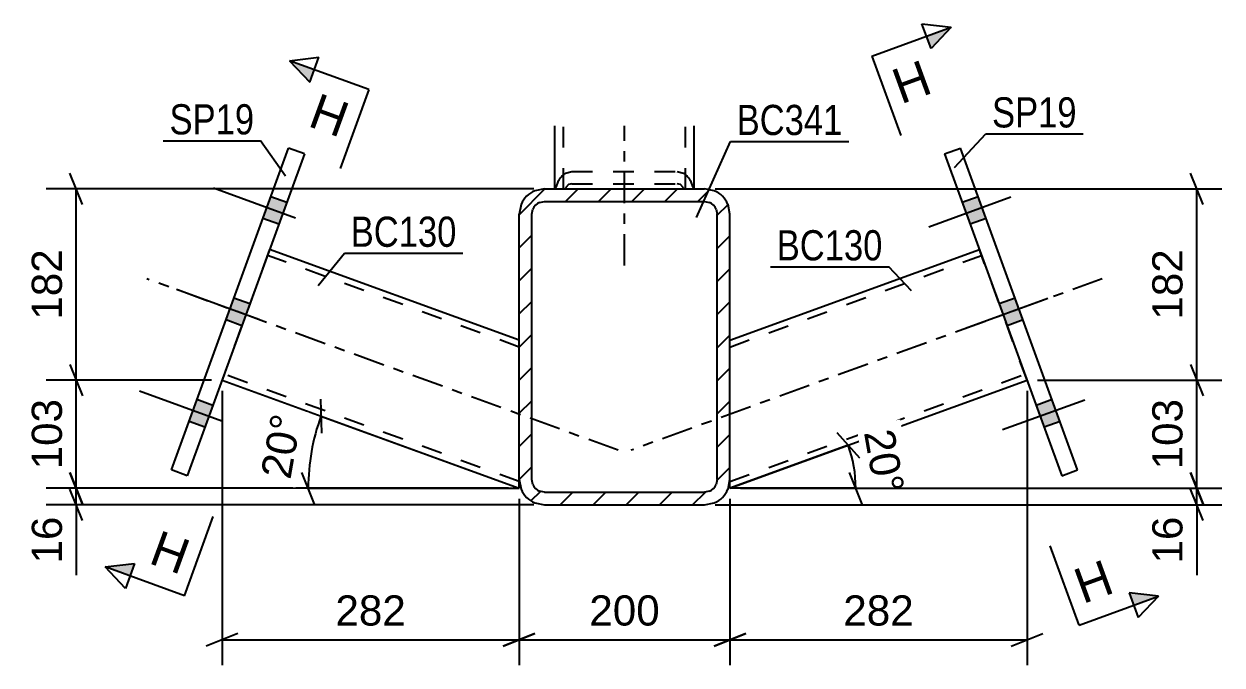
# Model space of a CAD drawing. Header units: millimetres. Extents: x 0 to 1189, y 0 to 841.
# Drawn here: x 438.7 to 552.3, y 194.7 to 255.6 of the extents above; entities that cross this region are included whole.
import ezdxf

# ---------------------------------------------------------------- set-up
doc = ezdxf.new("R2010")
doc.units = ezdxf.units.MM
doc.linetypes.add('DXK_LINE_DOT2', pattern=[3.9198, 1.9599, -1.9599])
doc.linetypes.add('DXK_LINE_DOT3', pattern=[5.9187, 2.979, -0.9799, 0.9799, -0.9799])
doc.styles.add('Arial', font='ARIAL.TTF', dxfattribs={"height": 0.2})
doc.styles.add('Arial Narrow', font='ARIALN.TTF', dxfattribs={"height": 0.2})

# ---------------------------------------------------------------- blocks, each defined once
blk = doc.blocks.new('Part-717048542-22860 - 22794')
at = {"color": 2, "linetype": 'Continuous'}
for p, q in [((526.01, 243.23), (527.52, 243.78)), ((538.63, 213.24), (527.52, 243.78)), ((526.01, 243.23), (537.13, 212.69)), ((537.13, 212.69), (538.63, 213.24))]:
    blk.add_line(p, q, dxfattribs=at)
blk = doc.blocks.new('Bolt-717048542-22899 - 22794')
at = {"linetype": 'Continuous'}
for points in [[(462.83, 236.56), (463.59, 238.62), (462.08, 239.17), (461.33, 237.1)], [(462.83, 236.56), (463.59, 238.62), (462.08, 239.17), (461.33, 237.1)], [(462.83, 236.56), (463.59, 238.62), (462.08, 239.17), (461.33, 237.1)], [(459.33, 226.92), (460.08, 228.99), (458.58, 229.54), (457.83, 227.47)], [(459.33, 226.92), (460.08, 228.99), (458.58, 229.54), (457.83, 227.47)], [(455.82, 217.29), (456.58, 219.36), (455.07, 219.91), (454.32, 217.84)], [(455.82, 217.29), (456.58, 219.36), (455.07, 219.91), (454.32, 217.84)], [(455.82, 217.29), (456.58, 219.36), (455.07, 219.91), (454.32, 217.84)]]:
    blk.add_hatch(color=1, dxfattribs=at).paths.add_polyline_path(points)
at = {"color": 1, "linetype": 'Continuous'}
for p, q in [((464.43, 237.15), (456.63, 239.98)), ((464.43, 237.15), (456.63, 239.98)), ((464.43, 237.15), (456.63, 239.98)), ((463.59, 238.62), (462.08, 239.17)), ((463.59, 238.62), (462.08, 239.17)), ((463.59, 238.62), (462.08, 239.17)), ((462.83, 236.56), (461.33, 237.1)), ((462.83, 236.56), (461.33, 237.1)), ((462.83, 236.56), (461.33, 237.1)), ((460.93, 227.51), (453.13, 230.35)), ((460.93, 227.51), (453.13, 230.35)), ((460.08, 228.99), (458.58, 229.54)), ((460.08, 228.99), (458.58, 229.54)), ((459.33, 226.92), (457.83, 227.47)), ((459.33, 226.92), (457.83, 227.47)), ((457.42, 217.88), (449.62, 220.72)), ((457.42, 217.88), (449.62, 220.72)), ((457.42, 217.88), (449.62, 220.72)), ((456.58, 219.36), (455.07, 219.91)), ((456.58, 219.36), (455.07, 219.91)), ((456.58, 219.36), (455.07, 219.91)), ((455.82, 217.29), (454.32, 217.84)), ((455.82, 217.29), (454.32, 217.84)), ((455.82, 217.29), (454.32, 217.84))]:
    blk.add_line(p, q, dxfattribs=at)
blk = doc.blocks.new('Part-717048542-22875 - 22794')
at = {"linetype": 'Continuous'}
h = blk.add_hatch(dxfattribs=at)
h.set_pattern_fill('', scale=0.7, style=0, pattern_type=0)
h.set_pattern_definition([(45, (485.6384, 212.3226), (-1.57154, 1.57154), [])])
h.paths.add_polyline_path([(485.64, 237.52), (485.64, 212.32), (485.82, 211.4), (486.34, 210.63), (487.12, 210.11), (488.04, 209.92), (503.24, 209.92), (504.16, 210.11), (504.94, 210.63), (505.46, 211.4), (505.64, 212.32), (505.64, 237.52), (505.46, 238.44), (504.94, 239.22), (504.16, 239.74), (503.24, 239.92), (488.04, 239.92), (487.12, 239.74), (486.34, 239.22), (485.82, 238.44)])
h.paths.add_polyline_path([(487.19, 238.37), (487.58, 238.63), (488.04, 238.72), (503.24, 238.72), (503.7, 238.63), (504.09, 238.37), (504.35, 237.98), (504.44, 237.52), (504.44, 212.32), (504.35, 211.86), (504.09, 211.47), (503.7, 211.21), (503.24, 211.12), (488.04, 211.12), (487.58, 211.21), (487.19, 211.47), (486.93, 211.86), (486.84, 212.32), (486.84, 237.52), (486.93, 237.98)])
at = {"color": 2, "linetype": 'Continuous'}
for p, q in [((488.04, 239.92), (487.12, 239.74)), ((488.04, 239.92), (503.24, 239.92)), ((504.16, 239.74), (503.24, 239.92)), ((485.82, 238.44), (485.64, 237.52)), ((486.84, 237.52), (486.93, 237.98)), ((487.58, 238.63), (488.04, 238.72)), ((488.04, 238.72), (503.24, 238.72)), ((503.24, 238.72), (503.7, 238.63)), ((504.35, 237.98), (504.44, 237.52)), ((505.64, 237.52), (505.46, 238.44)), ((485.64, 212.32), (485.64, 237.52)), ((486.84, 212.32), (486.84, 237.52)), ((504.44, 212.32), (504.44, 237.52)), ((505.64, 212.32), (505.64, 237.52)), ((485.64, 212.32), (485.82, 211.4)), ((486.93, 211.86), (486.84, 212.32)), ((504.44, 212.32), (504.35, 211.86)), ((505.46, 211.4), (505.64, 212.32)), ((488.04, 211.12), (487.58, 211.21)), ((488.04, 211.12), (503.24, 211.12)), ((503.7, 211.21), (503.24, 211.12)), ((487.12, 210.11), (488.04, 209.92)), ((488.04, 209.92), (503.24, 209.92)), ((503.24, 209.92), (504.16, 210.11))]:
    blk.add_line(p, q, dxfattribs=at)
for centre, radius, start, end in [((488.04, 237.52), 2.4, 112.5, 157.5), ((503.24, 237.52), 2.4, 22.5, 67.5), ((488.04, 237.52), 1.2, 112.5, 157.5), ((503.24, 237.52), 1.2, 22.5, 67.5), ((488.04, 212.32), 1.2, 202.5, 247.5), ((503.24, 212.32), 1.2, 292.5, 337.5), ((488.04, 212.32), 2.4, 202.5, 247.5), ((503.24, 212.32), 2.4, 292.5, 337.5)]:
    blk.add_arc(centre, radius, start, end, dxfattribs=at)
blk = doc.blocks.new('Part-717048542-22795 - 22794')
at = {"color": 2, "linetype": 'Continuous'}
for p, q in [((489.04, 239.92), (489.04, 245.9)), ((502.24, 239.92), (502.24, 245.9))]:
    blk.add_line(p, q, dxfattribs=at)
at = {"color": 7, "linetype": 'DXK_LINE_DOT2'}
for p, q in [((489.84, 239.92), (489.84, 245.9)), ((501.44, 239.92), (501.44, 245.9)), ((490.03, 241.4), (490.64, 241.57)), ((490.64, 241.57), (500.64, 241.57)), ((500.64, 241.57), (501.25, 241.4)), ((489.04, 239.92), (502.24, 239.92)), ((489.13, 239.92), (489.16, 240.13)), ((490.07, 240.06), (490.01, 239.92)), ((490.33, 240.32), (490.07, 240.06)), ((490.64, 240.41), (490.33, 240.32)), ((490.64, 240.41), (500.64, 240.41)), ((500.94, 240.32), (500.64, 240.41)), ((501.2, 240.06), (500.94, 240.32)), ((501.27, 239.92), (501.2, 240.06)), ((502.12, 240.13), (502.15, 239.92))]:
    blk.add_line(p, q, dxfattribs=at)
at = {"color": 7, "linetype": 'DXK_LINE_DOT3'}
blk.add_line((495.64, 232.64), (495.64, 245.9), dxfattribs=at)
at = {"color": 7, "linetype": 'DXK_LINE_DOT2'}
for centre, start, end in [((491.23, 239.64), 124.4662, 166.7049), ((500.05, 239.64), 13.2951, 55.5338)]:
    blk.add_arc(centre, 2.13, start, end, dxfattribs=at)
blk = doc.blocks.new('Part-717048542-22859 - 22794')
at = {"color": 2, "linetype": 'Continuous'}
for p, q in [((505.64, 225.54), (529.32, 234.16)), ((505.64, 211.5), (533.83, 221.76)), ((505.64, 211.87), (505.64, 212.32)), ((505.64, 211.59), (505.64, 211.87)), ((505.64, 211.5), (505.64, 211.59))]:
    blk.add_line(p, q, dxfattribs=at)
at = {"color": 7, "linetype": 'DXK_LINE_DOT2'}
for p, q in [((505.64, 224.9), (529.52, 233.6)), ((533.83, 221.76), (529.32, 234.16)), ((505.64, 225.45), (505.64, 225.54)), ((505.64, 211.87), (505.64, 225.54)), ((505.64, 212.13), (533.62, 222.32))]:
    blk.add_line(p, q, dxfattribs=at)
at = {"color": 7, "linetype": 'DXK_LINE_DOT3'}
blk.add_line((540.97, 231.38), (496.24, 215.1), dxfattribs=at)
blk = doc.blocks.new('Part-717048542-22808 - 22794')
at = {"color": 7, "linetype": 'DXK_LINE_DOT2'}
for p, q in [((461.96, 234.16), (457.45, 221.76)), ((485.64, 224.9), (461.76, 233.6)), ((485.64, 225.45), (485.64, 225.54)), ((485.64, 212.28), (485.64, 225.54)), ((485.64, 212.13), (457.65, 222.32))]:
    blk.add_line(p, q, dxfattribs=at)
at = {"color": 2, "linetype": 'Continuous'}
for p, q in [((485.64, 225.54), (461.96, 234.16)), ((457.45, 221.76), (485.64, 211.5)), ((485.64, 212.28), (485.64, 212.32)), ((485.64, 211.5), (485.64, 212.28))]:
    blk.add_line(p, q, dxfattribs=at)
at = {"color": 7, "linetype": 'DXK_LINE_DOT3'}
blk.add_line((495.04, 215.1), (450.31, 231.38), dxfattribs=at)
blk = doc.blocks.new('Part-717048542-22861 - 22794')
at = {"color": 2, "linetype": 'Continuous'}
for p, q in [((452.64, 213.24), (463.76, 243.78)), ((465.26, 243.23), (463.76, 243.78)), ((465.26, 243.23), (454.15, 212.69)), ((454.15, 212.69), (452.64, 213.24))]:
    blk.add_line(p, q, dxfattribs=at)
blk = doc.blocks.new('Bolt-717048542-22898 - 22794')
at = {"linetype": 'Continuous'}
for points in [[(529.95, 237.1), (529.19, 239.17), (527.69, 238.62), (528.44, 236.56)], [(529.95, 237.1), (529.19, 239.17), (527.69, 238.62), (528.44, 236.56)], [(529.95, 237.1), (529.19, 239.17), (527.69, 238.62), (528.44, 236.56)], [(533.45, 227.47), (532.7, 229.54), (531.2, 228.99), (531.95, 226.92)], [(533.45, 227.47), (532.7, 229.54), (531.2, 228.99), (531.95, 226.92)], [(536.96, 217.84), (536.21, 219.91), (534.7, 219.36), (535.45, 217.29)], [(536.96, 217.84), (536.21, 219.91), (534.7, 219.36), (535.45, 217.29)], [(536.96, 217.84), (536.21, 219.91), (534.7, 219.36), (535.45, 217.29)]]:
    blk.add_hatch(color=1, dxfattribs=at).paths.add_polyline_path(points)
at = {"color": 1, "linetype": 'Continuous'}
for p, q in [((532.3, 239.13), (524.5, 236.29)), ((532.3, 239.13), (524.5, 236.29)), ((532.3, 239.13), (524.5, 236.29)), ((529.19, 239.17), (527.69, 238.62)), ((529.19, 239.17), (527.69, 238.62)), ((529.19, 239.17), (527.69, 238.62)), ((529.95, 237.1), (528.44, 236.56)), ((529.95, 237.1), (528.44, 236.56)), ((529.95, 237.1), (528.44, 236.56)), ((535.8, 229.5), (528, 226.66)), ((535.8, 229.5), (528, 226.66)), ((532.7, 229.54), (531.2, 228.99)), ((532.7, 229.54), (531.2, 228.99)), ((533.45, 227.47), (531.95, 226.92)), ((533.45, 227.47), (531.95, 226.92)), ((539.31, 219.87), (531.51, 217.03)), ((539.31, 219.87), (531.51, 217.03)), ((539.31, 219.87), (531.51, 217.03)), ((536.21, 219.91), (534.7, 219.36)), ((536.21, 219.91), (534.7, 219.36)), ((536.21, 219.91), (534.7, 219.36)), ((536.96, 217.84), (535.45, 217.29)), ((536.96, 217.84), (535.45, 217.29)), ((536.96, 217.84), (535.45, 217.29))]:
    blk.add_line(p, q, dxfattribs=at)
blk = doc.blocks.new('StraightDimension-717048542-23197 - 22794')
at = {"color": 7, "linetype": 'Continuous'}
for p, q in [((549.33, 223.26), (550.53, 220.26)), ((534.83, 221.76), (552.33, 221.76)), ((549.93, 211.5), (549.93, 221.76)), ((550.53, 210), (549.33, 213)), ((506.64, 211.5), (552.33, 211.5))]:
    blk.add_line(p, q, dxfattribs=at)
at = {"color": 0}
blk.add_wipeout([(549.18, 220.56), (544.98, 220.56), (544.98, 212.69), (549.18, 212.69)], dxfattribs=at)
at = {"color": 3, "style": 'Arial'}
blk.add_text('103', height=2.865, rotation=90.0002, dxfattribs=at).set_placement((548.58, 213.29))
blk = doc.blocks.new('StraightDimension-717048542-23126 - 22794')
at = {"color": 7, "linetype": 'Continuous'}
for p, q in [((533.83, 220.76), (533.83, 194.71)), ((505.64, 210.5), (505.64, 194.71)), ((507.14, 197.71), (504.14, 196.51)), ((505.64, 197.11), (533.83, 197.11)), ((532.33, 196.51), (535.33, 197.71))]:
    blk.add_line(p, q, dxfattribs=at)
at = {"color": 0}
blk.add_wipeout([(523.67, 197.86), (523.67, 202.06), (515.8, 202.06), (515.8, 197.86)], dxfattribs=at)
at = {"color": 3, "style": 'Arial'}
blk.add_text('282', height=2.865, dxfattribs=at).set_placement((516.4, 198.46))
blk = doc.blocks.new('AngleDimension-717048542-23268 - 22794')
at = {"color": 7, "linetype": 'Continuous'}
for p, q in [((515.78, 216.78), (517.94, 214.38)), ((516.86, 215.58), (505.64, 211.5)), ((506.58, 211.84), (516.86, 215.58)), ((518.18, 210), (516.98, 213)), ((517.58, 211.5), (505.64, 211.5))]:
    blk.add_line(p, q, dxfattribs=at)
blk.add_arc((505.64, 211.5), 11.94, 0, 19.9999, dxfattribs=at)
at = {"color": 0}
blk.add_wipeout([(518.91, 210.16), (523.05, 210.89), (521.79, 218.02), (517.66, 217.29)], dxfattribs=at)
at = {"color": 3, "style": 'Arial'}
blk.add_text('20°', height=2.865, rotation=-80.0021, dxfattribs=at).set_placement((518.35, 216.81))
blk = doc.blocks.new('StraightDimension-717048542-23053 - 22794')
at = {"color": 7, "linetype": 'Continuous'}
for p, q in [((444.21, 238.42), (443.01, 241.42)), ((487.04, 239.92), (440.76, 239.92)), ((443.61, 221.76), (443.61, 239.92)), ((443.01, 223.26), (444.21, 220.26)), ((456.45, 221.76), (440.76, 221.76))]:
    blk.add_line(p, q, dxfattribs=at)
at = {"color": 0}
blk.add_wipeout([(442.86, 234.77), (438.66, 234.77), (438.66, 226.9), (442.86, 226.9)], dxfattribs=at)
at = {"color": 3, "style": 'Arial'}
blk.add_text('182', height=2.865, rotation=90.0002, dxfattribs=at).set_placement((442.26, 227.5))
blk = doc.blocks.new('StraightDimension-717048542-23054 - 22794')
at = {"color": 7, "linetype": 'Continuous'}
for p, q in [((443.01, 223.26), (444.21, 220.26)), ((456.45, 221.76), (440.76, 221.76)), ((443.61, 211.5), (443.61, 221.76)), ((444.21, 210), (443.01, 213)), ((484.64, 211.5), (440.76, 211.5))]:
    blk.add_line(p, q, dxfattribs=at)
at = {"color": 0}
blk.add_wipeout([(442.86, 220.56), (438.66, 220.56), (438.66, 212.69), (442.86, 212.69)], dxfattribs=at)
at = {"color": 3, "style": 'Arial'}
blk.add_text('103', height=2.865, rotation=90.0002, dxfattribs=at).set_placement((442.26, 213.29))
blk = doc.blocks.new('StraightDimension-717048542-23055 - 22794')
at = {"color": 7, "linetype": 'Continuous'}
for p, q in [((443.01, 213), (444.21, 210)), ((484.64, 211.5), (440.76, 211.5)), ((443.61, 209.92), (443.61, 211.5)), ((444.21, 208.42), (443.01, 211.42)), ((487.04, 209.92), (440.76, 209.92)), ((443.61, 209.92), (443.61, 203.23)), ((443.61, 209.92), (443.61, 203.23))]:
    blk.add_line(p, q, dxfattribs=at)
at = {"color": 0}
blk.add_wipeout([(442.86, 209.4), (438.66, 209.4), (438.66, 203.75), (442.86, 203.75)], dxfattribs=at)
at = {"color": 3, "style": 'Arial'}
blk.add_text('16', height=2.865, rotation=90.0002, dxfattribs=at).set_placement((442.26, 204.35))
blk = doc.blocks.new('StraightDimension-717048542-23127 - 22794')
at = {"color": 7, "linetype": 'Continuous'}
for p, q in [((485.64, 210.5), (485.64, 194.71)), ((505.64, 210.5), (505.64, 194.71)), ((487.14, 197.71), (484.14, 196.51)), ((485.64, 197.11), (505.64, 197.11)), ((504.14, 196.51), (507.14, 197.71))]:
    blk.add_line(p, q, dxfattribs=at)
at = {"color": 0}
blk.add_wipeout([(499.57, 197.86), (499.57, 202.06), (491.7, 202.06), (491.7, 197.86)], dxfattribs=at)
at = {"color": 3, "style": 'Arial'}
blk.add_text('200', height=2.865, dxfattribs=at).set_placement((492.3, 198.46))
blk = doc.blocks.new('StraightDimension-717048542-23128 - 22794')
at = {"color": 7, "linetype": 'Continuous'}
for p, q in [((457.45, 220.76), (457.45, 194.71)), ((485.64, 210.5), (485.64, 194.71)), ((458.95, 197.71), (455.95, 196.51)), ((457.45, 197.11), (485.64, 197.11)), ((484.14, 196.51), (487.14, 197.71))]:
    blk.add_line(p, q, dxfattribs=at)
at = {"color": 0}
blk.add_wipeout([(475.48, 197.86), (475.48, 202.06), (467.61, 202.06), (467.61, 197.86)], dxfattribs=at)
at = {"color": 3, "style": 'Arial'}
blk.add_text('282', height=2.865, dxfattribs=at).set_placement((468.21, 198.46))
blk = doc.blocks.new('AngleDimension-717048542-23260 - 22794')
at = {"color": 7, "linetype": 'Continuous'}
for p, q in [((466.78, 219.96), (466.88, 216.73)), ((466.83, 218.34), (485.64, 211.5)), ((466.22, 210), (465.02, 213)), ((484.64, 211.5), (465.62, 211.5)), ((465.62, 211.5), (485.64, 211.5))]:
    blk.add_line(p, q, dxfattribs=at)
blk.add_arc((485.64, 211.5), 20.01, 160.0001, 180, dxfattribs=at)
at = {"color": 0}
blk.add_wipeout([(465.67, 218.7), (461.53, 219.42), (460.28, 212.29), (464.41, 211.56)], dxfattribs=at)
at = {"color": 3, "style": 'Arial'}
blk.add_text('20°', height=2.865, rotation=80.0021, dxfattribs=at).set_placement((463.93, 212.25))
blk = doc.blocks.new('StraightDimension-717048542-23196 - 22794')
at = {"color": 7, "linetype": 'Continuous'}
for p, q in [((550.53, 238.42), (549.33, 241.42)), ((504.24, 239.92), (552.33, 239.92)), ((549.93, 221.76), (549.93, 239.92)), ((549.33, 223.26), (550.53, 220.26)), ((534.83, 221.76), (552.33, 221.76))]:
    blk.add_line(p, q, dxfattribs=at)
at = {"color": 0}
blk.add_wipeout([(549.18, 234.77), (544.98, 234.77), (544.98, 226.9), (549.18, 226.9)], dxfattribs=at)
at = {"color": 3, "style": 'Arial'}
blk.add_text('182', height=2.865, rotation=90.0002, dxfattribs=at).set_placement((548.58, 227.5))
blk = doc.blocks.new('StraightDimension-717048542-23198 - 22794')
at = {"color": 7, "linetype": 'Continuous'}
for p, q in [((549.33, 213), (550.53, 210)), ((506.64, 211.5), (552.33, 211.5)), ((549.93, 209.92), (549.93, 211.5)), ((550.53, 208.42), (549.33, 211.42)), ((504.24, 209.92), (552.33, 209.92)), ((549.93, 209.92), (549.93, 203.23)), ((549.93, 209.92), (549.93, 203.23))]:
    blk.add_line(p, q, dxfattribs=at)
at = {"color": 0}
blk.add_wipeout([(549.18, 209.4), (544.98, 209.4), (544.98, 203.75), (549.18, 203.75)], dxfattribs=at)
at = {"color": 3, "style": 'Arial'}
blk.add_text('16', height=2.865, rotation=90.0002, dxfattribs=at).set_placement((548.58, 204.35))
blk = doc.blocks.new('Mark-717048542-23282 - 22794')
at = {"color": 30, "linetype": 'Continuous'}
for p in [(509.48, 232.53), (522.87, 230.23)]:
    blk.add_line(p, (520.73, 232.53), dxfattribs=at)
at = {"color": 0}
blk.add_wipeout([(520.13, 233.13), (520.13, 236.13), (510.08, 236.13), (510.08, 233.13)], dxfattribs=at)
blk.add_wipeout([(520.13, 233.13), (520.13, 236.13), (510.08, 236.13), (510.08, 233.13)], dxfattribs=at)
at = {"color": 3, "style": 'Arial Narrow'}
blk.add_text('BC130', height=2.863, dxfattribs=at).set_placement((510.08, 233.13))
blk = doc.blocks.new('Mark-717048542-23113 - 22794')
at = {"color": 30, "linetype": 'Continuous'}
for p, q in [((466.56, 230.76), (469.06, 233.82)), ((469.06, 233.82), (480.31, 233.82))]:
    blk.add_line(p, q, dxfattribs=at)
at = {"color": 0}
blk.add_wipeout([(479.71, 234.42), (479.71, 237.42), (469.66, 237.42), (469.66, 234.42)], dxfattribs=at)
blk.add_wipeout([(479.71, 234.42), (479.71, 237.42), (469.66, 237.42), (469.66, 234.42)], dxfattribs=at)
at = {"color": 3, "style": 'Arial Narrow'}
blk.add_text('BC130', height=2.863, dxfattribs=at).set_placement((469.66, 234.42))
blk = doc.blocks.new('Mark-717048542-23116 - 22794')
at = {"color": 30, "linetype": 'Continuous'}
for p in [(451.87, 244.49), (463.47, 241.11)]:
    blk.add_line(p, (461.11, 244.49), dxfattribs=at)
at = {"color": 0}
blk.add_wipeout([(460.51, 245.09), (460.51, 248.09), (452.47, 248.09), (452.47, 245.09)], dxfattribs=at)
blk.add_wipeout([(460.51, 245.09), (460.51, 248.09), (452.47, 248.09), (452.47, 245.09)], dxfattribs=at)
at = {"color": 3, "style": 'Arial Narrow'}
blk.add_text('SP19', height=2.863, dxfattribs=at).set_placement((452.47, 245.09))
blk = doc.blocks.new('Mark-717048542-23285 - 22794')
at = {"color": 30, "linetype": 'Continuous'}
for p, q in [((526.96, 241.94), (529.91, 245.15)), ((529.91, 245.15), (539.15, 245.15))]:
    blk.add_line(p, q, dxfattribs=at)
at = {"color": 0}
blk.add_wipeout([(538.55, 245.75), (538.55, 248.75), (530.51, 248.75), (530.51, 245.75)], dxfattribs=at)
blk.add_wipeout([(538.55, 245.75), (538.55, 248.75), (530.51, 248.75), (530.51, 245.75)], dxfattribs=at)
at = {"color": 3, "style": 'Arial Narrow'}
blk.add_text('SP19', height=2.863, dxfattribs=at).set_placement((530.51, 245.75))
blk = doc.blocks.new('Mark-717048542-23288 - 22794')
at = {"color": 30, "linetype": 'Continuous'}
for p, q in [((502.47, 237.19), (505.68, 244.43)), ((505.68, 244.43), (516.93, 244.43))]:
    blk.add_line(p, q, dxfattribs=at)
at = {"color": 0}
blk.add_wipeout([(516.33, 245.03), (516.33, 248.03), (506.28, 248.03), (506.28, 245.03)], dxfattribs=at)
blk.add_wipeout([(516.33, 245.03), (516.33, 248.03), (506.28, 248.03), (506.28, 245.03)], dxfattribs=at)
at = {"color": 3, "style": 'Arial Narrow'}
blk.add_text('BC341', height=2.863, dxfattribs=at).set_placement((506.28, 245.03))
blk = doc.blocks.new('SectionMark-717048542-23300 - 22794')
at = {"linetype": 'Continuous'}
for points in [[(466.21, 251.24), (465.79, 250.06), (463.86, 252.09)], [(449.14, 204.34), (448.72, 203.16), (446.37, 204.02)]]:
    blk.add_hatch(color=6, dxfattribs=at).paths.add_polyline_path(points)
at = {"color": 6, "linetype": 'Continuous'}
for p, q in [((463.86, 252.09), (466.64, 252.41)), ((465.79, 250.06), (466.64, 252.41)), ((463.86, 252.09), (465.79, 250.06)), ((446.37, 204.02), (449.14, 204.34)), ((448.29, 201.99), (446.37, 204.02)), ((449.14, 204.34), (448.29, 201.99))]:
    blk.add_line(p, q, dxfattribs=at)
at = {"color": 0, "linetype": 'Continuous'}
for points in [[(468.65, 244.77), (469.84, 248.06), (466.68, 249.21), (465.48, 245.92)], [(453.54, 203.27), (454.74, 206.56), (451.57, 207.71), (450.38, 204.42)]]:
    blk.add_wipeout(points, dxfattribs=at)
at = {"color": 6, "linetype": 'Continuous'}
for p, q in [((471.38, 249.36), (463.86, 252.09)), ((471.38, 249.36), (468.65, 241.84)), ((453.88, 201.28), (456.62, 208.8)), ((453.88, 201.28), (446.37, 204.02))]:
    blk.add_line(p, q, dxfattribs=at)
at = {"color": 3, "linetype": 'Continuous', "style": 'Arial'}
for p in [(465.48, 245.92), (450.38, 204.42)]:
    blk.add_text('H', height=3.34, rotation=-20.002, dxfattribs=at).set_placement(p)
blk = doc.blocks.new('SectionMark-717048542-23305 - 22794')
at = {"linetype": 'Continuous'}
for points in [[(524.72, 253.23), (524.29, 254.4), (526.64, 255.26)], [(543.95, 200.39), (543.52, 201.56), (546.3, 201.24)]]:
    blk.add_hatch(color=6, dxfattribs=at).paths.add_polyline_path(points)
at = {"color": 6, "linetype": 'Continuous'}
for p, q in [((524.72, 253.23), (523.86, 255.58)), ((523.86, 255.58), (526.64, 255.26)), ((526.64, 255.26), (524.72, 253.23)), ((546.3, 201.24), (543.52, 201.56)), ((543.52, 201.56), (544.38, 199.21)), ((546.3, 201.24), (544.38, 199.21))]:
    blk.add_line(p, q, dxfattribs=at)
at = {"color": 0, "linetype": 'Continuous'}
for points in [[(525.02, 249.08), (523.83, 252.37), (520.66, 251.22), (521.86, 247.93)], [(542.29, 201.65), (541.09, 204.93), (537.92, 203.78), (539.12, 200.49)]]:
    blk.add_wipeout(points, dxfattribs=at)
at = {"color": 6, "linetype": 'Continuous'}
for p, q in [((519.12, 252.52), (526.64, 255.26)), ((519.12, 252.52), (521.86, 245)), ((538.78, 198.51), (536.04, 206.02)), ((538.78, 198.51), (546.3, 201.24))]:
    blk.add_line(p, q, dxfattribs=at)
at = {"color": 3, "linetype": 'Continuous', "style": 'Arial'}
for p in [(521.86, 247.93), (539.12, 200.49)]:
    blk.add_text('H', height=3.34, rotation=20.002, dxfattribs=at).set_placement(p)

msp = doc.modelspace()

# ---------------------------------------------------------------- block references
for name in ['Part-717048542-22795 - 22794', 'Part-717048542-22861 - 22794', 'Part-717048542-22860 - 22794', 'Bolt-717048542-22899 - 22794', 'Part-717048542-22875 - 22794', 'Bolt-717048542-22898 - 22794', 'Part-717048542-22808 - 22794', 'Part-717048542-22859 - 22794']:
    msp.add_blockref(name, (0, 0))

# ---------------------------------------------------------------- next in the draw order: block references
for name in ['StraightDimension-717048542-23053 - 22794', 'StraightDimension-717048542-23197 - 22794']:
    msp.add_blockref(name, (0, 0))

# ---------------------------------------------------------------- next in the draw order: block references
for name in ['Mark-717048542-23116 - 22794', 'Mark-717048542-23113 - 22794', 'StraightDimension-717048542-23054 - 22794', 'StraightDimension-717048542-23126 - 22794']:
    msp.add_blockref(name, (0, 0))

# ---------------------------------------------------------------- next in the draw order: block references
for name in ['StraightDimension-717048542-23196 - 22794', 'AngleDimension-717048542-23268 - 22794', 'StraightDimension-717048542-23055 - 22794']:
    msp.add_blockref(name, (0, 0))

# ---------------------------------------------------------------- next in the draw order: block references
for name in ['Mark-717048542-23288 - 22794', 'Mark-717048542-23285 - 22794', 'Mark-717048542-23282 - 22794', 'StraightDimension-717048542-23127 - 22794']:
    msp.add_blockref(name, (0, 0))

# ---------------------------------------------------------------- next in the draw order: block references
for name in ['StraightDimension-717048542-23128 - 22794', 'StraightDimension-717048542-23198 - 22794']:
    msp.add_blockref(name, (0, 0))

# ---------------------------------------------------------------- next in the draw order: block references
for name in ['SectionMark-717048542-23305 - 22794', 'AngleDimension-717048542-23260 - 22794']:
    msp.add_blockref(name, (0, 0))

# ---------------------------------------------------------------- next in the draw order: block references
msp.add_blockref('SectionMark-717048542-23300 - 22794', (0, 0))

doc.saveas('drawing.dxf')
